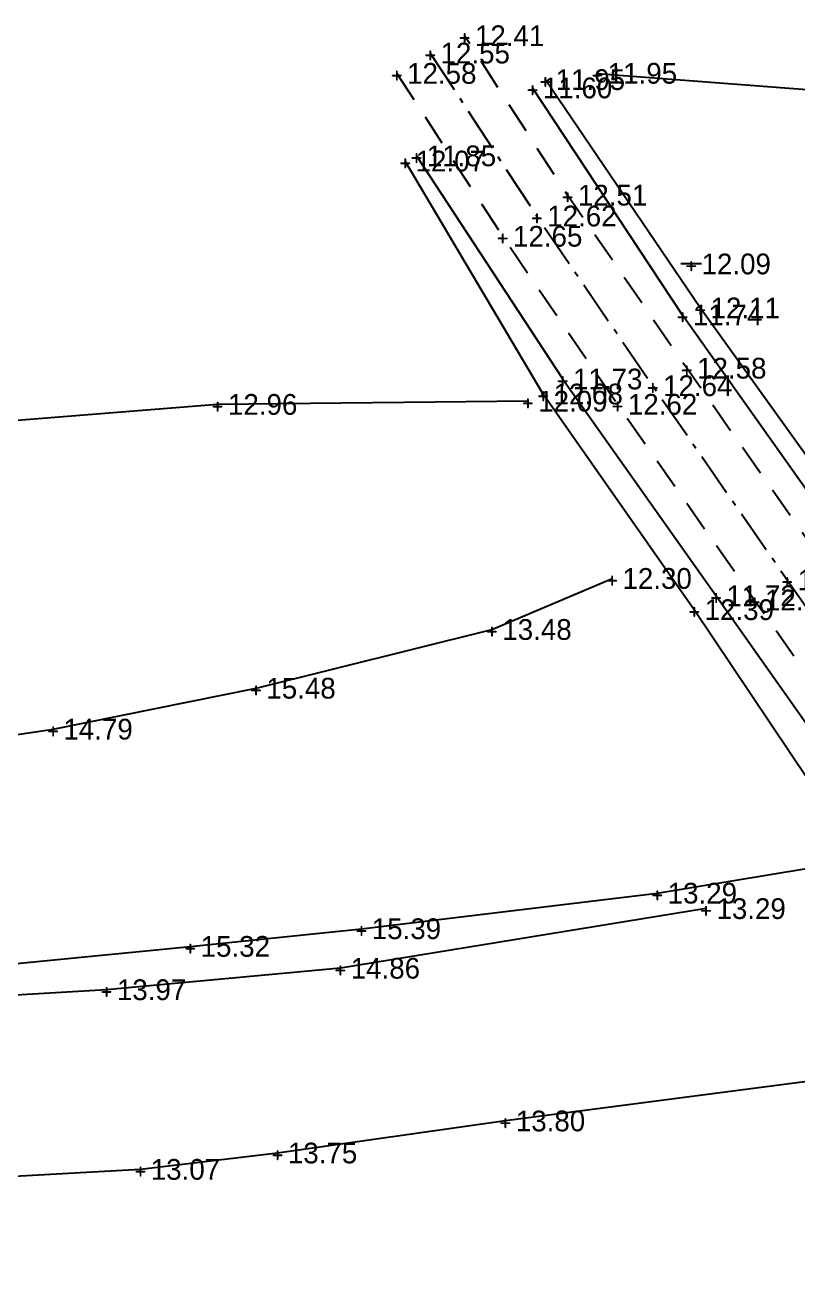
# Model space of a CAD drawing. Header units: metres. Extents: x 119225 to 119868, y 6148173 to 6148690.
# Drawn here: x 119682.3 to 119756.9, y 6148414.8 to 6148535.6 of the extents above; entities that cross this region are included whole.
import ezdxf
from ezdxf.enums import TextEntityAlignment as Align

# ---------------------------------------------------------------- set-up
doc = ezdxf.new("R2010")
doc.units = ezdxf.units.M
doc.linetypes.add('BH90_KBK', pattern=[5, 3, -2])
doc.linetypes.add('BH90_VAGMITT', pattern=[6.7, 4.2, -1, 0.5, -1])
doc.layers.get('0').update_dxf_attribs({"linetype": 'CONTINUOUS'})
for name, color, linetype in [('TERR_ATL', 12, 'CONTINUOUS'), ('TERR_DIB', 12, 'CONTINUOUS'), ('TERR_SLK', 12, 'CONTINUOUS'), ('VA_VAV', 12, 'CONTINUOUS'), ('VA_VAV_1000', 12, 'CONTINUOUS'), ('VAG_VKA', 12, 'BH90_KBK'), ('VAG_VM', 12, 'BH90_VAGMITT'), ('Z_bef', 4, 'CONTINUOUS')]:
    doc.layers.add(name, color=color, linetype=linetype)
doc.styles.add('FISO', font='FISO')
doc.styles.add('ISO', font='ISO')

# ---------------------------------------------------------------- blocks, each defined once
blk = doc.blocks.new('VA_VAV')
at = {"layer": 'VA_VAV_1000'}
blk.add_line((1, 0), (-1, 0), dxfattribs=at)
blk = doc.blocks.new('_MPLUSZH')
at = {"color": 1, "style": 'ISO'}
blk.add_text('+', height=2, dxfattribs=at).set_placement((0, 0), align=Align.MIDDLE)
at = {"style": 'FISO'}
blk.add_attdef('PLUSHÖJD', (1, -1), '', height=2, dxfattribs=at)

msp = doc.modelspace()

# ---------------------------------------------------------------- linework, layer by layer
at = {"layer": 'TERR_ATL', "extrusion": (1.41091e-08, -2.66725e-08, 1), "flags": 128}
for points in [[(119737.53, 6148530.92), (119759, 6148529.26), (119776.94, 6148527.78), (119793.01, 6148528.78), (119815.3, 6148529.92)], [(119730.82, 6148499.31), (119700.88, 6148499), (119665.44, 6148496.17), (119635.14, 6148494.01), (119604.87, 6148491.55)], [(119551.75, 6148446.54), (119588, 6148450.74), (119625.25, 6148457.86), (119661, 6148464.12), (119685.01, 6148467.69), (119704.59, 6148471.64), (119727.35, 6148477.3), (119738.95, 6148482.22)], [(119527.1, 6148429.9), (119565.55, 6148432.97), (119603.7, 6148436.68), (119642.11, 6148441.59), (119669.34, 6148443.92), (119698.25, 6148446.75), (119714.76, 6148448.45), (119743.31, 6148451.88), (119757.71, 6148454.25), (119759.84, 6148447.51), (119765.04, 6148442.64)], [(119748.01, 6148450.39), (119712.73, 6148444.64), (119690.17, 6148442.57), (119660.08, 6148440.79)], [(119765.17, 6148434.7), (119728.65, 6148429.92), (119706.67, 6148426.83), (119693.44, 6148425.25), (119655.23, 6148423.12), (119618.29, 6148419.91), (119579.69, 6148416.66), (119541.4, 6148412.99), (119504.43, 6148409.6), (119466.33, 6148406.12), (119428.37, 6148402.65), (119388.93, 6148398.9), (119360.38, 6148396.2)]]:
    msp.add_lwpolyline(points, dxfattribs=at)
at = {"layer": 'TERR_DIB', "extrusion": (1.41091e-08, -2.66725e-08, 1), "flags": 128}
for points in [[(119786.29, 6148452.16), (119775.25, 6148468.51), (119761.28, 6148489.06), (119747.45, 6148508.3), (119732.51, 6148530.3)], [(119720.07, 6148522.96), (119734.18, 6148501.45), (119748.98, 6148480.55), (119762.22, 6148461.83)]]:
    msp.add_lwpolyline(points, dxfattribs=at)
at = {"layer": 'TERR_SLK', "extrusion": (1.41091e-08, -2.66725e-08, 1), "flags": 128}
for points in [[(119784.43, 6148452.1), (119773.93, 6148467.65), (119759.7, 6148487.95), (119745.75, 6148507.62), (119731.27, 6148529.51)], [(119759.76, 6148459.99), (119746.88, 6148479.21), (119732.3, 6148500), (119718.99, 6148522.46)]]:
    msp.add_lwpolyline(points, dxfattribs=at)
at = {"layer": 'VAG_VKA', "extrusion": (1.41091e-08, -2.66725e-08, 1), "flags": 128}
for points in [[(119827.23, 6148532.96), (119827.46, 6148521.39), (119827.95, 6148502.91), (119828.54, 6148484.34), (119829.31, 6148465.61), (119829.48, 6148461.19), (119829.03, 6148459.2), (119826.71, 6148458.19), (119814.35, 6148456.78), (119803.02, 6148454.05), (119795.75, 6148451.27), (119789.79, 6148448.29), (119784.27, 6148447.55), (119780.73, 6148452.83), (119770.08, 6148468.5), (119758.93, 6148484.32), (119746.15, 6148502.49), (119734.65, 6148519.17), (119724.72, 6148534.54)], [(119718.17, 6148530.91), (119728.39, 6148515.21), (119739.47, 6148499.01), (119752.7, 6148480.14), (119763.32, 6148465.06), (119774.38, 6148448.76), (119784.43, 6148432.42), (119793.05, 6148416.58), (119801.15, 6148399.1), (119808.47, 6148380.56), (119814.47, 6148362.64), (119819.49, 6148345.41), (119823.41, 6148326.98), (119824.14, 6148324.12), (119826.67, 6148308.07), (119828.88, 6148289.47), (119830.05, 6148270.81), (119830.13, 6148253.01), (119829.13, 6148235.25), (119827.56, 6148216.18), (119825.95, 6148198.34), (119824.68, 6148183.06)]]:
    msp.add_lwpolyline(points, dxfattribs=at)
at = {"layer": 'VAG_VM', "extrusion": (1.41091e-08, -2.66725e-08, 1), "flags": 128}
msp.add_lwpolyline([(119721.4, 6148532.87), (119731.69, 6148517.15), (119742.87, 6148500.8), (119755.85, 6148482.08), (119766.61, 6148466.79), (119777.5, 6148450.77), (119787.72, 6148434.23), (119796.7, 6148417.86), (119804.44, 6148400.97), (119812.2, 6148381.28), (119818.12, 6148363.66), (119823.19, 6148345.84), (119827.31, 6148327.97), (119830.45, 6148308.21), (119832.61, 6148289.72), (119833.79, 6148270.64), (119833.9, 6148253.13), (119832.82, 6148234.48), (119831.32, 6148215.85), (119829.62, 6148197.46), (119828.27, 6148182.9)], dxfattribs=at)

# ---------------------------------------------------------------- block references
at = {"layer": 'VA_VAV', "extrusion": (1.41091e-08, -2.66725e-08, 1), "xscale": 0.9999947511315105, "yscale": 0.9999947511315105, "zscale": 0.9999947511315105, "rotation": 0.0449887309207433}
msp.add_blockref('VA_VAV', (119746.58, 6148512.54, -0.16), dxfattribs=at)
at = {"layer": 'Z_bef', "extrusion": (1.41091e-08, -2.66725e-08, 1)}
ref = msp.add_blockref('_MPLUSZH', (119724.72, 6148534.54, -0.16), dxfattribs=dict(at, xscale=0.9999947511315105, yscale=0.9999947511315105, zscale=0.9999947511315105, rotation=0.0449887309207433))
ref.add_attrib('PLUSHÖJD', '12.41', (119725.72, 6148533.54, -0.16), dxfattribs={"layer": '0', "extrusion": (1.41091e-08, -2.66725e-08, 1), "height": 2, "rotation": 0.045, "style": 'FISO', "oblique": 360})
ref = msp.add_blockref('_MPLUSZH', (119721.4, 6148532.87, -0.16), dxfattribs=dict(at, xscale=0.9999947511315105, yscale=0.9999947511315105, zscale=0.9999947511315105, rotation=0.0449887309207433))
ref.add_attrib('PLUSHÖJD', '12.55', (119722.4, 6148531.87, -0.16), dxfattribs={"layer": '0', "extrusion": (1.41091e-08, -2.66725e-08, 1), "height": 2, "rotation": 0.045, "style": 'FISO', "oblique": 360})
ref = msp.add_blockref('_MPLUSZH', (119718.17, 6148530.91, -0.16), dxfattribs=dict(at, xscale=0.9999947511315105, yscale=0.9999947511315105, zscale=0.9999947511315105, rotation=0.0449887309207433))
ref.add_attrib('PLUSHÖJD', '12.58', (119719.17, 6148529.91, -0.16), dxfattribs={"layer": '0', "extrusion": (1.41091e-08, -2.66725e-08, 1), "height": 2, "rotation": 0.045, "style": 'FISO', "oblique": 360})
ref = msp.add_blockref('_MPLUSZH', (119737.53, 6148530.92, -0.16), dxfattribs=dict(at, xscale=0.9999947511315105, yscale=0.9999947511315105, zscale=0.9999947511315105, rotation=0.0449887309207433))
ref.add_attrib('PLUSHÖJD', '11.95', (119738.53, 6148529.92, -0.16), dxfattribs={"layer": '0', "extrusion": (1.41091e-08, -2.66725e-08, 1), "height": 2, "rotation": 0.045, "style": 'FISO', "oblique": 360})
ref = msp.add_blockref('_MPLUSZH', (119732.51, 6148530.3, -0.16), dxfattribs=dict(at, xscale=0.9999947511315105, yscale=0.9999947511315105, zscale=0.9999947511315105, rotation=0.0449887309207433))
ref.add_attrib('PLUSHÖJD', '11.95', (119733.51, 6148529.31, -0.16), dxfattribs={"layer": '0', "extrusion": (1.41091e-08, -2.66725e-08, 1), "height": 2, "rotation": 0.045, "style": 'FISO', "oblique": 360})
ref = msp.add_blockref('_MPLUSZH', (119731.27, 6148529.51, -0.16), dxfattribs=dict(at, xscale=0.9999947511315105, yscale=0.9999947511315105, zscale=0.9999947511315105, rotation=0.0449887309207433))
ref.add_attrib('PLUSHÖJD', '11.60', (119732.27, 6148528.51, -0.16), dxfattribs={"layer": '0', "extrusion": (1.41091e-08, -2.66725e-08, 1), "height": 2, "rotation": 0.045, "style": 'FISO', "oblique": 360})
ref = msp.add_blockref('_MPLUSZH', (119718.99, 6148522.46, -0.16), dxfattribs=dict(at, xscale=0.9999947511315105, yscale=0.9999947511315105, zscale=0.9999947511315105, rotation=0.0449887309207433))
ref.add_attrib('PLUSHÖJD', '12.07', (119719.99, 6148521.46, -0.16), dxfattribs={"layer": '0', "extrusion": (1.41091e-08, -2.66725e-08, 1), "height": 2, "rotation": 0.045, "style": 'FISO', "oblique": 360})
ref = msp.add_blockref('_MPLUSZH', (119720.07, 6148522.96, -0.16), dxfattribs=dict(at, xscale=0.9999947511315105, yscale=0.9999947511315105, zscale=0.9999947511315105, rotation=0.0449887309207433))
ref.add_attrib('PLUSHÖJD', '11.85', (119721.07, 6148521.96, -0.16), dxfattribs={"layer": '0', "extrusion": (1.41091e-08, -2.66725e-08, 1), "height": 2, "rotation": 0.045, "style": 'FISO', "oblique": 360})
ref = msp.add_blockref('_MPLUSZH', (119734.65, 6148519.17, -0.16), dxfattribs=dict(at, xscale=0.9999947511315105, yscale=0.9999947511315105, zscale=0.9999947511315105, rotation=0.0449887309207433))
ref.add_attrib('PLUSHÖJD', '12.51', (119735.65, 6148518.17, -0.16), dxfattribs={"layer": '0', "extrusion": (1.41091e-08, -2.66725e-08, 1), "height": 2, "rotation": 0.045, "style": 'FISO', "oblique": 360})
ref = msp.add_blockref('_MPLUSZH', (119731.69, 6148517.15, -0.16), dxfattribs=dict(at, xscale=0.9999947511315105, yscale=0.9999947511315105, zscale=0.9999947511315105, rotation=0.0449887309207433))
ref.add_attrib('PLUSHÖJD', '12.62', (119732.69, 6148516.16, -0.16), dxfattribs={"layer": '0', "extrusion": (1.41091e-08, -2.66725e-08, 1), "height": 2, "rotation": 0.045, "style": 'FISO', "oblique": 360})
ref = msp.add_blockref('_MPLUSZH', (119728.39, 6148515.21, -0.16), dxfattribs=dict(at, xscale=0.9999947511315105, yscale=0.9999947511315105, zscale=0.9999947511315105, rotation=0.0449887309207433))
ref.add_attrib('PLUSHÖJD', '12.65', (119729.39, 6148514.21, -0.16), dxfattribs={"layer": '0', "extrusion": (1.41091e-08, -2.66725e-08, 1), "height": 2, "rotation": 0.045, "style": 'FISO', "oblique": 360})
ref = msp.add_blockref('_MPLUSZH', (119746.58, 6148512.54, -0.16), dxfattribs=dict(at, xscale=0.9999947511315105, yscale=0.9999947511315105, zscale=0.9999947511315105, rotation=0.0449887309207433))
ref.add_attrib('PLUSHÖJD', '12.09', (119747.58, 6148511.54, -0.16), dxfattribs={"layer": '0', "extrusion": (1.41091e-08, -2.66725e-08, 1), "height": 2, "rotation": 0.045, "style": 'FISO', "oblique": 360})
ref = msp.add_blockref('_MPLUSZH', (119747.45, 6148508.3, -0.16), dxfattribs=dict(at, xscale=0.9999947511315105, yscale=0.9999947511315105, zscale=0.9999947511315105, rotation=0.0449887309207433))
ref.add_attrib('PLUSHÖJD', '12.11', (119748.45, 6148507.3, -0.16), dxfattribs={"layer": '0', "extrusion": (1.41091e-08, -2.66725e-08, 1), "height": 2, "rotation": 0.045, "style": 'FISO', "oblique": 360})
ref = msp.add_blockref('_MPLUSZH', (119745.75, 6148507.62, -0.16), dxfattribs=dict(at, xscale=0.9999947511315105, yscale=0.9999947511315105, zscale=0.9999947511315105, rotation=0.0449887309207433))
ref.add_attrib('PLUSHÖJD', '11.74', (119746.75, 6148506.62, -0.16), dxfattribs={"layer": '0', "extrusion": (1.41091e-08, -2.66725e-08, 1), "height": 2, "rotation": 0.045, "style": 'FISO', "oblique": 360})
ref = msp.add_blockref('_MPLUSZH', (119746.15, 6148502.49, -0.16), dxfattribs=dict(at, xscale=0.9999947511315105, yscale=0.9999947511315105, zscale=0.9999947511315105, rotation=0.0449887309207433))
ref.add_attrib('PLUSHÖJD', '12.58', (119747.15, 6148501.49, -0.16), dxfattribs={"layer": '0', "extrusion": (1.41091e-08, -2.66725e-08, 1), "height": 2, "rotation": 0.045, "style": 'FISO', "oblique": 360})
ref = msp.add_blockref('_MPLUSZH', (119734.18, 6148501.45, -0.16), dxfattribs=dict(at, xscale=0.9999947511315105, yscale=0.9999947511315105, zscale=0.9999947511315105, rotation=0.0449887309207433))
ref.add_attrib('PLUSHÖJD', '11.73', (119735.18, 6148500.45, -0.16), dxfattribs={"layer": '0', "extrusion": (1.41091e-08, -2.66725e-08, 1), "height": 2, "rotation": 0.045, "style": 'FISO', "oblique": 360})
ref = msp.add_blockref('_MPLUSZH', (119742.87, 6148500.8, -0.16), dxfattribs=dict(at, xscale=0.9999947511315105, yscale=0.9999947511315105, zscale=0.9999947511315105, rotation=0.0449887309207433))
ref.add_attrib('PLUSHÖJD', '12.64', (119743.87, 6148499.8, -0.16), dxfattribs={"layer": '0', "extrusion": (1.41091e-08, -2.66725e-08, 1), "height": 2, "rotation": 0.045, "style": 'FISO', "oblique": 360})
ref = msp.add_blockref('_MPLUSZH', (119732.3, 6148500, -0.16), dxfattribs=dict(at, xscale=0.9999947511315105, yscale=0.9999947511315105, zscale=0.9999947511315105, rotation=0.0449887309207433))
ref.add_attrib('PLUSHÖJD', '12.08', (119733.3, 6148499, -0.16), dxfattribs={"layer": '0', "extrusion": (1.41091e-08, -2.66725e-08, 1), "height": 2, "rotation": 0.045, "style": 'FISO', "oblique": 360})
ref = msp.add_blockref('_MPLUSZH', (119700.88, 6148499, -0.16), dxfattribs=dict(at, xscale=0.9999947511315105, yscale=0.9999947511315105, zscale=0.9999947511315105, rotation=0.0449887309207433))
ref.add_attrib('PLUSHÖJD', '12.96', (119701.89, 6148498, -0.16), dxfattribs={"layer": '0', "extrusion": (1.41091e-08, -2.66725e-08, 1), "height": 2, "rotation": 0.045, "style": 'FISO', "oblique": 360})
ref = msp.add_blockref('_MPLUSZH', (119730.82, 6148499.31, -0.16), dxfattribs=dict(at, xscale=0.9999947511315105, yscale=0.9999947511315105, zscale=0.9999947511315105, rotation=0.0449887309207433))
ref.add_attrib('PLUSHÖJD', '12.09', (119731.82, 6148498.31, -0.16), dxfattribs={"layer": '0', "extrusion": (1.41091e-08, -2.66725e-08, 1), "height": 2, "rotation": 0.045, "style": 'FISO', "oblique": 360})
ref = msp.add_blockref('_MPLUSZH', (119739.47, 6148499.01, -0.16), dxfattribs=dict(at, xscale=0.9999947511315105, yscale=0.9999947511315105, zscale=0.9999947511315105, rotation=0.0449887309207433))
ref.add_attrib('PLUSHÖJD', '12.62', (119740.47, 6148498.01, -0.16), dxfattribs={"layer": '0', "extrusion": (1.41091e-08, -2.66725e-08, 1), "height": 2, "rotation": 0.045, "style": 'FISO', "oblique": 360})
ref = msp.add_blockref('_MPLUSZH', (119738.95, 6148482.22, -0.16), dxfattribs=dict(at, xscale=0.9999947511315105, yscale=0.9999947511315105, zscale=0.9999947511315105, rotation=0.0449887309207433))
ref.add_attrib('PLUSHÖJD', '12.30', (119739.95, 6148481.22, -0.16), dxfattribs={"layer": '0', "extrusion": (1.41091e-08, -2.66725e-08, 1), "height": 2, "rotation": 0.045, "style": 'FISO', "oblique": 360})
ref = msp.add_blockref('_MPLUSZH', (119755.85, 6148482.08, -0.16), dxfattribs=dict(at, xscale=0.9999947511315105, yscale=0.9999947511315105, zscale=0.9999947511315105, rotation=0.0449887309207433))
ref.add_attrib('PLUSHÖJD', '12.65', (119756.85, 6148481.08, -0.16), dxfattribs={"layer": '0', "extrusion": (1.41091e-08, -2.66725e-08, 1), "height": 2, "rotation": 0.045, "style": 'FISO', "oblique": 360})
ref = msp.add_blockref('_MPLUSZH', (119748.98, 6148480.55, -0.16), dxfattribs=dict(at, xscale=0.9999947511315105, yscale=0.9999947511315105, zscale=0.9999947511315105, rotation=0.0449887309207433))
ref.add_attrib('PLUSHÖJD', '11.72', (119749.98, 6148479.55, -0.16), dxfattribs={"layer": '0', "extrusion": (1.41091e-08, -2.66725e-08, 1), "height": 2, "rotation": 0.045, "style": 'FISO', "oblique": 360})
ref = msp.add_blockref('_MPLUSZH', (119752.7, 6148480.14, -0.16), dxfattribs=dict(at, xscale=0.9999947511315105, yscale=0.9999947511315105, zscale=0.9999947511315105, rotation=0.0449887309207433))
ref.add_attrib('PLUSHÖJD', '12.56', (119753.7, 6148479.14, -0.16), dxfattribs={"layer": '0', "extrusion": (1.41091e-08, -2.66725e-08, 1), "height": 2, "rotation": 0.045, "style": 'FISO', "oblique": 360})
ref = msp.add_blockref('_MPLUSZH', (119746.88, 6148479.21, -0.16), dxfattribs=dict(at, xscale=0.9999947511315105, yscale=0.9999947511315105, zscale=0.9999947511315105, rotation=0.0449887309207433))
ref.add_attrib('PLUSHÖJD', '12.39', (119747.88, 6148478.21, -0.16), dxfattribs={"layer": '0', "extrusion": (1.41091e-08, -2.66725e-08, 1), "height": 2, "rotation": 0.045, "style": 'FISO', "oblique": 360})
ref = msp.add_blockref('_MPLUSZH', (119727.35, 6148477.3, -0.16), dxfattribs=dict(at, xscale=0.9999947511315105, yscale=0.9999947511315105, zscale=0.9999947511315105, rotation=0.0449887309207433))
ref.add_attrib('PLUSHÖJD', '13.48', (119728.36, 6148476.3, -0.16), dxfattribs={"layer": '0', "extrusion": (1.41091e-08, -2.66725e-08, 1), "height": 2, "rotation": 0.045, "style": 'FISO', "oblique": 360})
ref = msp.add_blockref('_MPLUSZH', (119704.59, 6148471.64, -0.16), dxfattribs=dict(at, xscale=0.9999947511315105, yscale=0.9999947511315105, zscale=0.9999947511315105, rotation=0.0449887309207433))
ref.add_attrib('PLUSHÖJD', '15.48', (119705.59, 6148470.64, -0.16), dxfattribs={"layer": '0', "extrusion": (1.41091e-08, -2.66725e-08, 1), "height": 2, "rotation": 0.045, "style": 'FISO', "oblique": 360})
ref = msp.add_blockref('_MPLUSZH', (119685.01, 6148467.69, -0.16), dxfattribs=dict(at, xscale=0.9999947511315105, yscale=0.9999947511315105, zscale=0.9999947511315105, rotation=0.0449887309207433))
ref.add_attrib('PLUSHÖJD', '14.79', (119686.01, 6148466.69, -0.16), dxfattribs={"layer": '0', "extrusion": (1.41091e-08, -2.66725e-08, 1), "height": 2, "rotation": 0.045, "style": 'FISO', "oblique": 360})
ref = msp.add_blockref('_MPLUSZH', (119743.31, 6148451.88, -0.16), dxfattribs=dict(at, xscale=0.9999947511315105, yscale=0.9999947511315105, zscale=0.9999947511315105, rotation=0.0449887309207433))
ref.add_attrib('PLUSHÖJD', '13.29', (119744.31, 6148450.88, -0.16), dxfattribs={"layer": '0', "extrusion": (1.41091e-08, -2.66725e-08, 1), "height": 2, "rotation": 0.045, "style": 'FISO', "oblique": 360})
ref = msp.add_blockref('_MPLUSZH', (119748.01, 6148450.39, -0.16), dxfattribs=dict(at, xscale=0.9999947511315105, yscale=0.9999947511315105, zscale=0.9999947511315105, rotation=0.0449887309207433))
ref.add_attrib('PLUSHÖJD', '13.29', (119749.02, 6148449.39, -0.16), dxfattribs={"layer": '0', "extrusion": (1.41091e-08, -2.66725e-08, 1), "height": 2, "rotation": 0.045, "style": 'FISO', "oblique": 360})
ref = msp.add_blockref('_MPLUSZH', (119714.76, 6148448.45, -0.16), dxfattribs=dict(at, xscale=0.9999947511315105, yscale=0.9999947511315105, zscale=0.9999947511315105, rotation=0.0449887309207433))
ref.add_attrib('PLUSHÖJD', '15.39', (119715.76, 6148447.45, -0.16), dxfattribs={"layer": '0', "extrusion": (1.41091e-08, -2.66725e-08, 1), "height": 2, "rotation": 0.045, "style": 'FISO', "oblique": 360})
ref = msp.add_blockref('_MPLUSZH', (119698.25, 6148446.75, -0.16), dxfattribs=dict(at, xscale=0.9999947511315105, yscale=0.9999947511315105, zscale=0.9999947511315105, rotation=0.0449887309207433))
ref.add_attrib('PLUSHÖJD', '15.32', (119699.25, 6148445.75, -0.16), dxfattribs={"layer": '0', "extrusion": (1.41091e-08, -2.66725e-08, 1), "height": 2, "rotation": 0.045, "style": 'FISO', "oblique": 360})
ref = msp.add_blockref('_MPLUSZH', (119712.73, 6148444.64, -0.16), dxfattribs=dict(at, xscale=0.9999947511315105, yscale=0.9999947511315105, zscale=0.9999947511315105, rotation=0.0449887309207433))
ref.add_attrib('PLUSHÖJD', '14.86', (119713.73, 6148443.64, -0.16), dxfattribs={"layer": '0', "extrusion": (1.41091e-08, -2.66725e-08, 1), "height": 2, "rotation": 0.045, "style": 'FISO', "oblique": 360})
ref = msp.add_blockref('_MPLUSZH', (119690.17, 6148442.57, -0.16), dxfattribs=dict(at, xscale=0.9999947511315105, yscale=0.9999947511315105, zscale=0.9999947511315105, rotation=0.0449887309207433))
ref.add_attrib('PLUSHÖJD', '13.97', (119691.17, 6148441.57, -0.16), dxfattribs={"layer": '0', "extrusion": (1.41091e-08, -2.66725e-08, 1), "height": 2, "rotation": 0.045, "style": 'FISO', "oblique": 360})
ref = msp.add_blockref('_MPLUSZH', (119728.65, 6148429.92, -0.16), dxfattribs=dict(at, xscale=0.9999947511315105, yscale=0.9999947511315105, zscale=0.9999947511315105, rotation=0.0449887309207433))
ref.add_attrib('PLUSHÖJD', '13.80', (119729.66, 6148428.92, -0.16), dxfattribs={"layer": '0', "extrusion": (1.41091e-08, -2.66725e-08, 1), "height": 2, "rotation": 0.045, "style": 'FISO', "oblique": 360})
ref = msp.add_blockref('_MPLUSZH', (119706.67, 6148426.83, -0.16), dxfattribs=dict(at, xscale=0.9999947511315105, yscale=0.9999947511315105, zscale=0.9999947511315105, rotation=0.0449887309207433))
ref.add_attrib('PLUSHÖJD', '13.75', (119707.67, 6148425.83, -0.16), dxfattribs={"layer": '0', "extrusion": (1.41091e-08, -2.66725e-08, 1), "height": 2, "rotation": 0.045, "style": 'FISO', "oblique": 360})
ref = msp.add_blockref('_MPLUSZH', (119693.44, 6148425.25, -0.16), dxfattribs=dict(at, xscale=0.9999947511315105, yscale=0.9999947511315105, zscale=0.9999947511315105, rotation=0.0449887309207433))
ref.add_attrib('PLUSHÖJD', '13.07', (119694.44, 6148424.25, -0.16), dxfattribs={"layer": '0', "extrusion": (1.41091e-08, -2.66725e-08, 1), "height": 2, "rotation": 0.045, "style": 'FISO', "oblique": 360})

doc.saveas('drawing.dxf')
